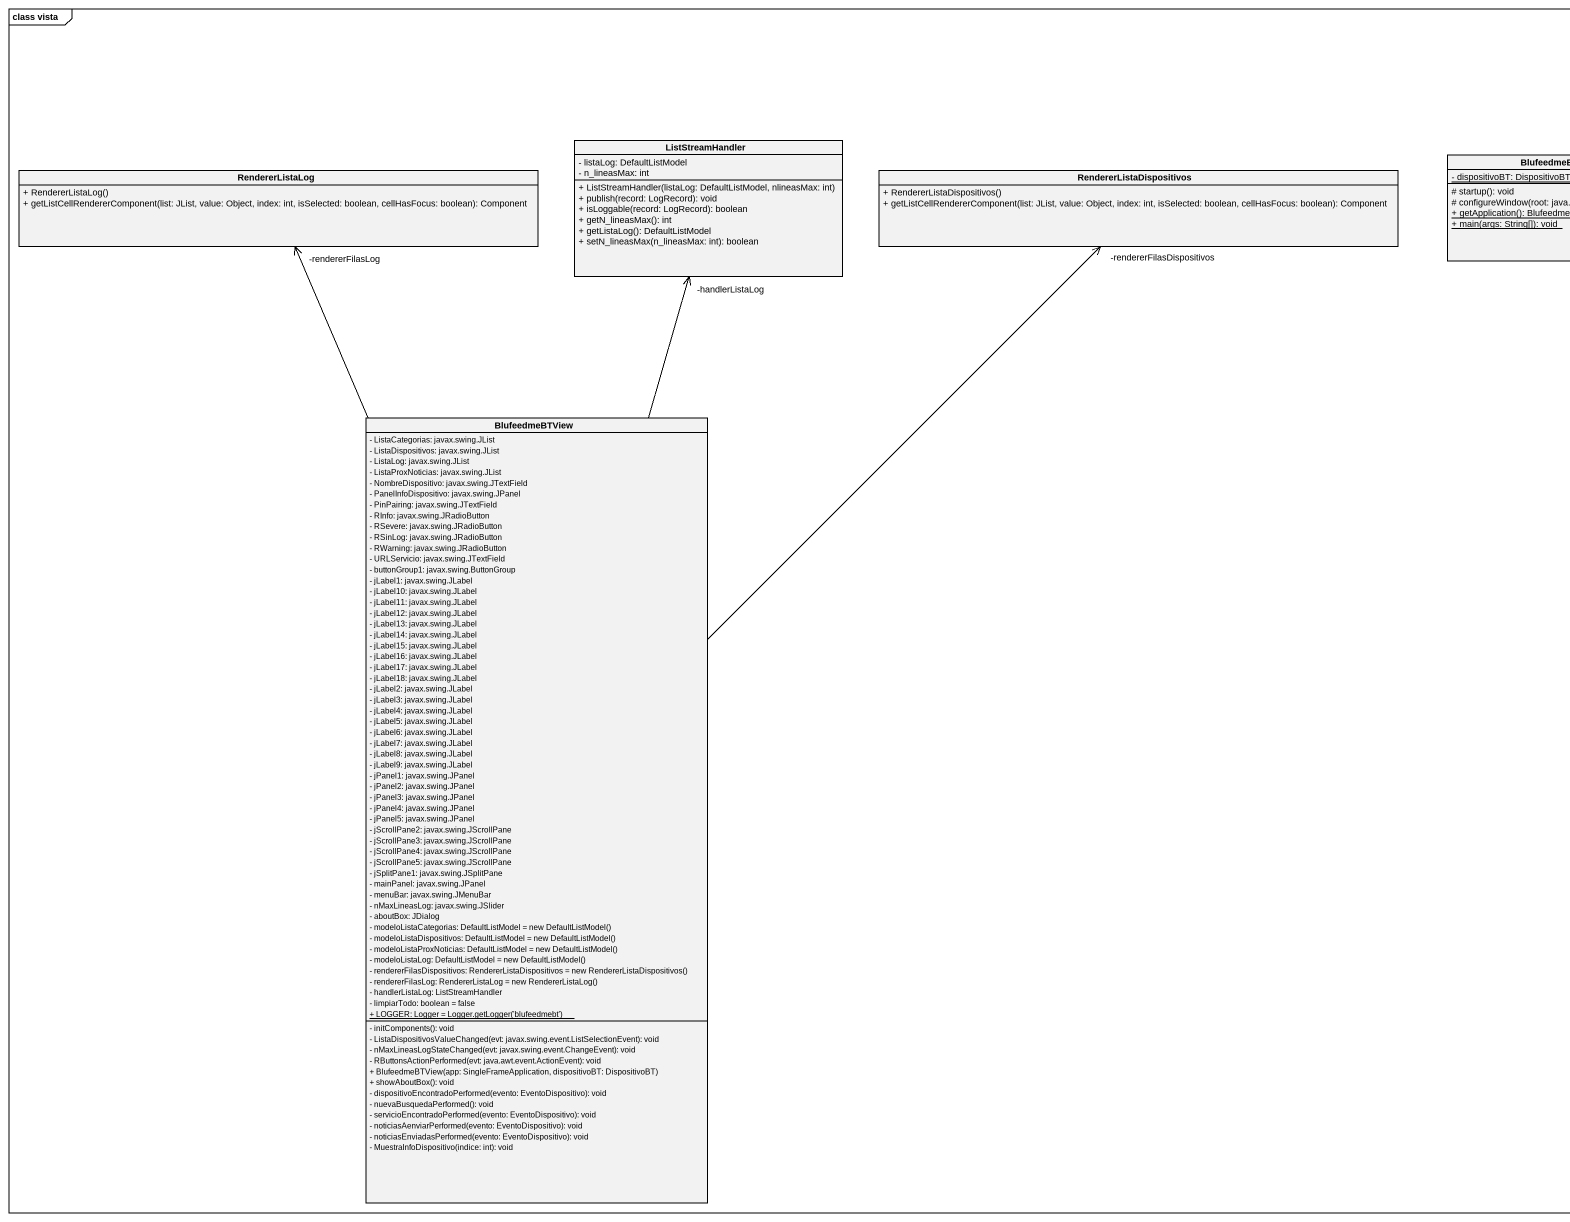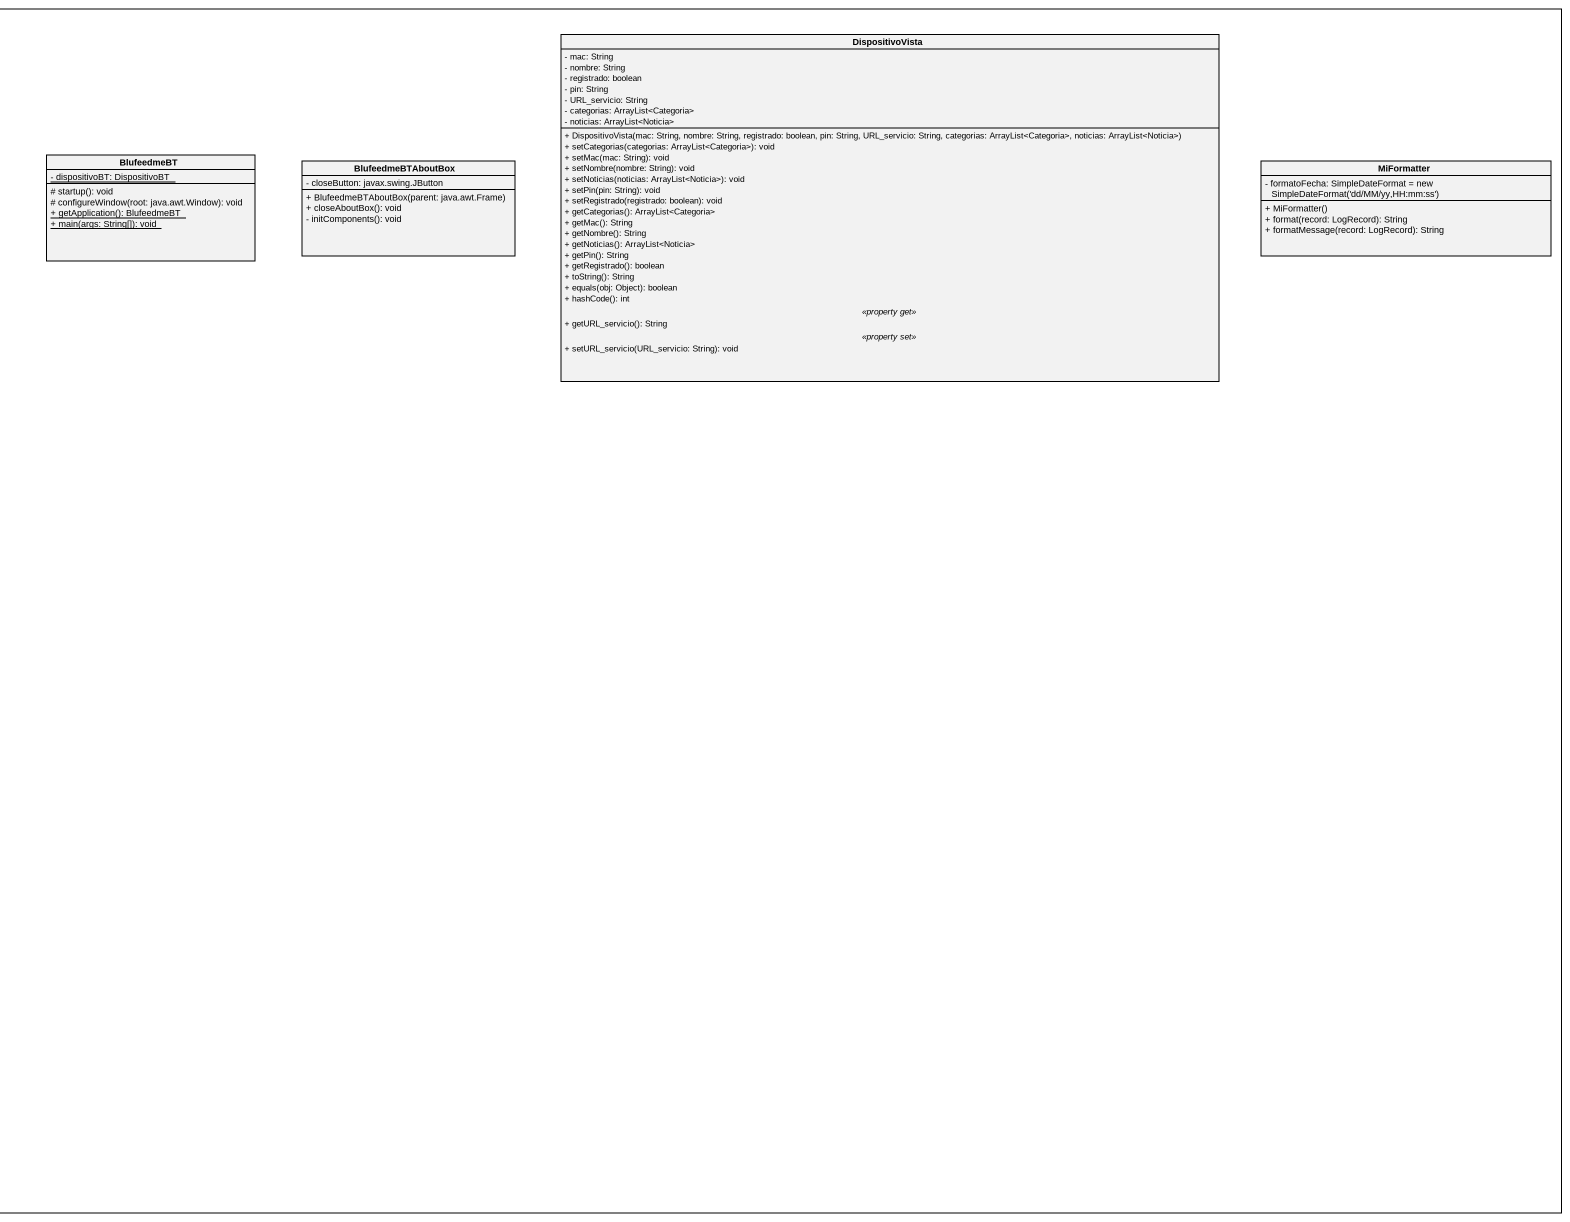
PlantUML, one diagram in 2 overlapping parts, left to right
@startuml
mainframe class vista
hide circle
hide empty members
skinparam classAttributeIconSize 0
class DispositivoVista {
  - mac: String
  - nombre: String
  - registrado: boolean
  - pin: String
  - URL_servicio: String
  - categorias: ArrayList<Categoria>
  - noticias: ArrayList<Noticia>
  --
  + DispositivoVista(mac: String, nombre: String, registrado: boolean, pin: String, URL_servicio: String, categorias: ArrayList<Categoria>, noticias: ArrayList<Noticia>)
  + setCategorias(categorias: ArrayList<Categoria>): void
  + setMac(mac: String): void
  + setNombre(nombre: String): void
  + setNoticias(noticias: ArrayList<Noticia>): void
  + setPin(pin: String): void
  + setRegistrado(registrado: boolean): void
  + getCategorias(): ArrayList<Categoria>
  + getMac(): String
  + getNombre(): String
  + getNoticias(): ArrayList<Noticia>
  + getPin(): String
  + getRegistrado(): boolean
  + toString(): String
  + equals(obj: Object): boolean
  + hashCode(): int
  .. <<property get>> ..
  + getURL_servicio(): String
  .. <<property set>> ..
  + setURL_servicio(URL_servicio: String): void
}
class RendererListaLog {
  + RendererListaLog()
  + getListCellRendererComponent(list: JList, value: Object, index: int, isSelected: boolean, cellHasFocus: boolean): Component
}
class ListStreamHandler {
  - listaLog: DefaultListModel
  - n_lineasMax: int
  + ListStreamHandler(listaLog: DefaultListModel, nlineasMax: int)
  + publish(record: LogRecord): void
  + isLoggable(record: LogRecord): boolean
  + getN_lineasMax(): int
  + getListaLog(): DefaultListModel
  + setN_lineasMax(n_lineasMax: int): boolean
}
class RendererListaDispositivos {
  + RendererListaDispositivos()
  + getListCellRendererComponent(list: JList, value: Object, index: int, isSelected: boolean, cellHasFocus: boolean): Component
}
class BlufeedmeBT {
  {static} - dispositivoBT: DispositivoBT
  # startup(): void
  # configureWindow(root: java.awt.Window): void
  {static} + getApplication(): BlufeedmeBT
  {static} + main(args: String[]): void
}
class BlufeedmeBTAboutBox {
  - closeButton: javax.swing.JButton
  + BlufeedmeBTAboutBox(parent: java.awt.Frame)
  + closeAboutBox(): void
  - initComponents(): void
}
class MiFormatter {
  {field} - formatoFecha: SimpleDateFormat = new SimpleDateFormat('dd/MM/yy,HH:mm:ss')
  + MiFormatter()
  + format(record: LogRecord): String
  + formatMessage(record: LogRecord): String
}
class BlufeedmeBTView {
  - ListaCategorias: javax.swing.JList
  - ListaDispositivos: javax.swing.JList
  - ListaLog: javax.swing.JList
  - ListaProxNoticias: javax.swing.JList
  - NombreDispositivo: javax.swing.JTextField
  - PanelInfoDispositivo: javax.swing.JPanel
  - PinPairing: javax.swing.JTextField
  - RInfo: javax.swing.JRadioButton
  - RSevere: javax.swing.JRadioButton
  - RSinLog: javax.swing.JRadioButton
  - RWarning: javax.swing.JRadioButton
  - URLServicio: javax.swing.JTextField
  - buttonGroup1: javax.swing.ButtonGroup
  - jLabel1: javax.swing.JLabel
  - jLabel10: javax.swing.JLabel
  - jLabel11: javax.swing.JLabel
  - jLabel12: javax.swing.JLabel
  - jLabel13: javax.swing.JLabel
  - jLabel14: javax.swing.JLabel
  - jLabel15: javax.swing.JLabel
  - jLabel16: javax.swing.JLabel
  - jLabel17: javax.swing.JLabel
  - jLabel18: javax.swing.JLabel
  - jLabel2: javax.swing.JLabel
  - jLabel3: javax.swing.JLabel
  - jLabel4: javax.swing.JLabel
  - jLabel5: javax.swing.JLabel
  - jLabel6: javax.swing.JLabel
  - jLabel7: javax.swing.JLabel
  - jLabel8: javax.swing.JLabel
  - jLabel9: javax.swing.JLabel
  - jPanel1: javax.swing.JPanel
  - jPanel2: javax.swing.JPanel
  - jPanel3: javax.swing.JPanel
  - jPanel4: javax.swing.JPanel
  - jPanel5: javax.swing.JPanel
  - jScrollPane2: javax.swing.JScrollPane
  - jScrollPane3: javax.swing.JScrollPane
  - jScrollPane4: javax.swing.JScrollPane
  - jScrollPane5: javax.swing.JScrollPane
  - jSplitPane1: javax.swing.JSplitPane
  - mainPanel: javax.swing.JPanel
  - menuBar: javax.swing.JMenuBar
  - nMaxLineasLog: javax.swing.JSlider
  - aboutBox: JDialog
  {field} - modeloListaCategorias: DefaultListModel = new DefaultListModel()
  {field} - modeloListaDispositivos: DefaultListModel = new DefaultListModel()
  {field} - modeloListaProxNoticias: DefaultListModel = new DefaultListModel()
  {field} - modeloListaLog: DefaultListModel = new DefaultListModel()
  {field} - rendererFilasDispositivos: RendererListaDispositivos = new RendererListaDispositivos()
  {field} - rendererFilasLog: RendererListaLog = new RendererListaLog()
  - handlerListaLog: ListStreamHandler
  - limpiarTodo: boolean = false
  {static} {field} + LOGGER: Logger = Logger.getLogger('blufeedmebt')
  - initComponents(): void
  - ListaDispositivosValueChanged(evt: javax.swing.event.ListSelectionEvent): void
  - nMaxLineasLogStateChanged(evt: javax.swing.event.ChangeEvent): void
  - RButtonsActionPerformed(evt: java.awt.event.ActionEvent): void
  + BlufeedmeBTView(app: SingleFrameApplication, dispositivoBT: DispositivoBT)
  + showAboutBox(): void
  - dispositivoEncontradoPerformed(evento: EventoDispositivo): void
  - nuevaBusquedaPerformed(): void
  - servicioEncontradoPerformed(evento: EventoDispositivo): void
  - noticiasAenviarPerformed(evento: EventoDispositivo): void
  - noticiasEnviadasPerformed(evento: EventoDispositivo): void
  - MuestraInfoDispositivo(indice: int): void
}
BlufeedmeBTView -up-> "-rendererFilasLog" RendererListaLog
BlufeedmeBTView -up-> "-handlerListaLog" ListStreamHandler
BlufeedmeBTView -up-> "-rendererFilasDispositivos" RendererListaDispositivos
@enduml
